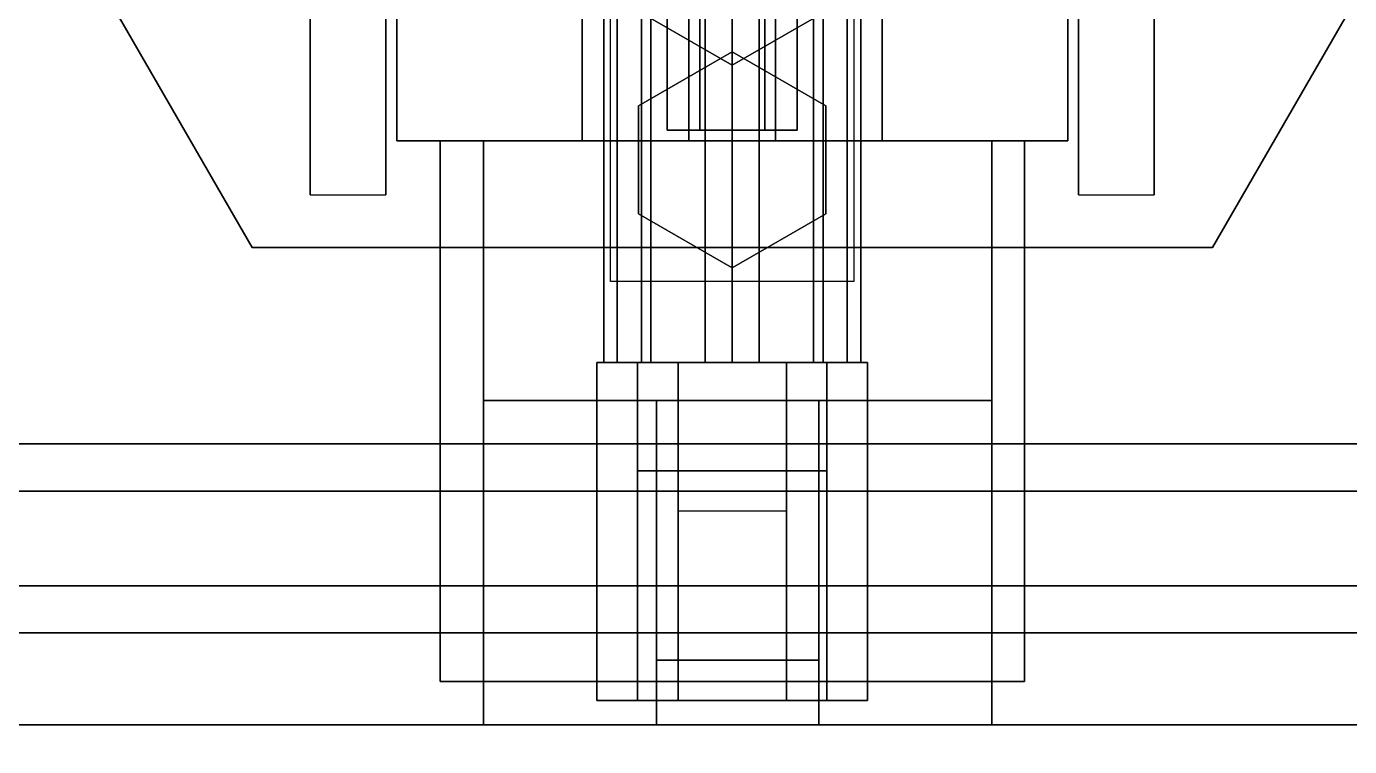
# Model space of a CAD drawing. Header units: millimetres. Extents: x -1.5 to 3, y -8.1 to 12.
# Drawn here: x -0.522 to 0.456, y 3.776 to 4.309 of the extents above; entities that cross this region are included whole.
import ezdxf

# ---------------------------------------------------------------- set-up
doc = ezdxf.new("R2010")
doc.units = ezdxf.units.MM
for name, color, linetype in [('barrel', 1, 'Continuous'), ('gun', 1, 'Continuous'), ('rangefinders', 2, 'Continuous'), ('sleeve', 5, 'Continuous'), ('turret', 2, 'Continuous'), ('wheels', 2, 'Continuous')]:
    doc.layers.add(name, color=color, linetype=linetype)

msp = doc.modelspace()

# ---------------------------------------------------------------- linework, layer by layer
for points in [[(1.08, 6.75, 16.59), (1.08, -6.75, 16.59), (-1.08, -6.75, 16.59), (-1.08, 6.75, 16.59)], [(1.08, 6.75, 0.89), (1.08, -6.75, 0.89), (-1.08, -6.75, 0.89), (-1.08, 6.75, 0.89)], [(1.08, 6.75, -25.61), (1.08, -6.75, -25.61), (-1.08, -6.75, -25.61), (-1.08, 6.75, -25.61)], [(1.3, 6.1, 17.07), (-1.3, 6.1, 17.07), (-1.3, 2.72, 17.07), (1.3, 2.72, 17.07)], [(1.3, 6.1, -25.13), (-1.3, 6.1, -25.13), (-1.3, 2.72, -25.13), (1.3, 2.72, -25.13)], [(-1, 5.34, 2.19), (-1, 3.59, 2.19), (1, 3.59, 2.19), (1, 5.34, 2.19)]]:
    msp.add_3dface(points)
at = {"layer": 'barrel'}
for points in [[(-0.11085, 5.024, -23.538), (0, 5.024, -23.602), (0, 4.224, -23.602), (-0.11085, 4.224, -23.538)], [(-0.11085, 5.024, -23.41), (-0.11085, 5.024, -23.538), (-0.11085, 4.224, -23.538), (-0.11085, 4.224, -23.41)], [(0, 5.024, -23.346), (-0.11085, 5.024, -23.41), (-0.11085, 4.224, -23.41), (0, 4.224, -23.346)], [(0, 5.024, -23.602), (0.11085, 5.024, -23.538), (0.11085, 4.224, -23.538), (0, 4.224, -23.602)], [(0.11085, 5.024, -23.41), (0, 5.024, -23.346), (0, 4.224, -23.346), (0.11085, 4.224, -23.41)], [(0.11085, 5.024, -23.538), (0.11085, 5.024, -23.41), (0.11085, 4.224, -23.41), (0.11085, 4.224, -23.538)], [(-0.032, 4.48, -23.306), (0, 4.48, -23.338), (0, 4.224, -23.338), (-0.032, 4.224, -23.306)], [(0, 4.48, -23.274), (-0.032, 4.48, -23.306), (-0.032, 4.224, -23.306), (0, 4.224, -23.274)], [(0, 4.48, -23.338), (0.032, 4.48, -23.306), (0.032, 4.224, -23.306), (0, 4.224, -23.338)], [(0.032, 4.48, -23.306), (0, 4.48, -23.274), (0, 4.224, -23.274), (0.032, 4.224, -23.306)], [(0.192, 4.224, -23.202), (0.192, 4.224, -23.658), (-0.184, 4.224, -23.658), (-0.184, 4.224, -23.202)], [(-0.184, 4.032, -23.658), (-0.184, 4.224, -23.658), (0.192, 4.224, -23.658), (0.192, 4.032, -23.658)], [(0.192, 4.032, -23.202), (0.192, 4.224, -23.202), (-0.184, 4.224, -23.202), (-0.184, 4.032, -23.202)], [(-0.184, 4.224, -23.202), (-0.184, 4.224, -23.658), (-0.184, 4.032, -23.658), (-0.184, 4.032, -23.202)], [(0.192, 4.032, -23.658), (0.192, 4.224, -23.658), (0.192, 4.224, -23.202), (0.192, 4.032, -23.202)], [(-0.184, 3.792, -23.658), (-0.184, 4.032, -23.658), (-0.056, 4.032, -23.658), (-0.056, 3.792, -23.658)], [(-0.056, 3.792, -23.202), (-0.056, 4.032, -23.202), (-0.184, 4.032, -23.202), (-0.184, 3.792, -23.202)], [(-0.184, 4.032, -23.202), (-0.184, 4.032, -23.658), (-0.184, 3.792, -23.658), (-0.184, 3.792, -23.202)], [(-0.056, 3.84, -23.658), (-0.056, 4.032, -23.658), (0.064, 4.032, -23.658), (0.064, 3.84, -23.658)], [(0.064, 3.84, -23.594), (0.064, 4.032, -23.594), (-0.056, 4.032, -23.594), (-0.056, 3.84, -23.594)], [(-0.056, 4.032, -23.202), (-0.056, 4.032, -23.594), (0.064, 4.032, -23.594), (0.068, 4.032, -23.202)], [(-0.056, 3.792, -23.658), (-0.056, 4.032, -23.658), (-0.056, 4.032, -23.202), (-0.056, 3.792, -23.202)], [(0.064, 4.032, -23.202), (0.064, 4.032, -23.658), (0.064, 3.792, -23.658), (0.064, 3.792, -23.202)], [(0.064, 3.792, -23.658), (0.064, 4.032, -23.658), (0.192, 4.032, -23.658), (0.192, 3.792, -23.658)], [(0.192, 3.792, -23.202), (0.192, 4.032, -23.202), (0.064, 4.032, -23.202), (0.064, 3.792, -23.202)], [(0.192, 3.792, -23.658), (0.192, 4.032, -23.658), (0.192, 4.032, -23.202), (0.192, 3.792, -23.202)], [(-0.056, 3.84, -23.594), (-0.056, 3.84, -23.658), (0.064, 3.84, -23.658), (0.064, 3.84, -23.594)], [(-0.184, 3.792, -23.202), (-0.184, 3.792, -23.658), (-0.056, 3.792, -23.658), (-0.056, 3.792, -23.202)], [(0.064, 3.792, -23.202), (0.064, 3.792, -23.658), (0.192, 3.792, -23.658), (0.192, 3.792, -23.202)]]:
    msp.add_3dface(points, dxfattribs=at)
at = {"layer": 'gun'}
for points in [[(0, 5.06, -12.11), (-0.02, 5.06, -12.13), (-0.02, 4.06, -12.13), (0, 4.06, -12.11)], [(-0.02, 5.06, -12.13), (0, 5.06, -12.15), (0, 4.06, -12.15), (-0.02, 4.06, -12.13)], [(0, 5.06, 18.55), (-0.02, 5.06, 18.53), (-0.02, 4.06, 18.53), (0, 4.06, 18.55)], [(-0.02, 5.06, 18.53), (0, 5.06, 18.51), (0, 4.06, 18.51), (-0.02, 4.06, 18.53)], [(0.02, 5.06, -12.13), (0, 5.06, -12.11), (0, 4.06, -12.11), (0.02, 4.06, -12.13)], [(0, 5.06, -12.15), (0.02, 5.06, -12.13), (0.02, 4.06, -12.13), (0, 4.06, -12.15)], [(0.02, 5.06, 18.53), (0, 5.06, 18.55), (0, 4.06, 18.55), (0.02, 4.06, 18.53)], [(0, 5.06, 18.51), (0.02, 5.06, 18.53), (0.02, 4.06, 18.53), (0, 4.06, 18.51)], [(-0.06718, 5.04, -11.86282), (-0.095, 5.04, -11.93), (-0.095, 4.06, -11.93), (-0.06718, 4.06, -11.86282)], [(-0.095, 5.04, -11.93), (-0.06718, 5.04, -11.99718), (-0.06718, 4.06, -11.99718), (-0.095, 4.06, -11.93)], [(-0.06718, 5.04, 18.79718), (-0.095, 5.04, 18.73), (-0.095, 4.06, 18.73), (-0.06718, 4.06, 18.79718)], [(-0.095, 5.04, 18.73), (-0.06718, 5.04, 18.66282), (-0.06718, 4.06, 18.66282), (-0.095, 4.06, 18.73)], [(0, 5.04, -11.835), (-0.06718, 5.04, -11.86282), (-0.06718, 4.06, -11.86282), (0, 4.06, -11.835)], [(-0.06718, 5.04, -11.99718), (0, 5.04, -12.025), (0, 4.06, -12.025), (-0.06718, 4.06, -11.99718)], [(0, 5.04, 18.825), (-0.06718, 5.04, 18.79718), (-0.06718, 4.06, 18.79718), (0, 4.06, 18.825)], [(-0.06718, 5.04, 18.66282), (0, 5.04, 18.635), (0, 4.06, 18.635), (-0.06718, 4.06, 18.66282)], [(0.06718, 5.04, -11.86282), (0, 5.04, -11.835), (0, 4.06, -11.835), (0.06718, 4.06, -11.86282)], [(0, 5.04, -12.025), (0.06718, 5.04, -11.99718), (0.06718, 4.06, -11.99718), (0, 4.06, -12.025)], [(0.06718, 5.04, 18.79718), (0, 5.04, 18.825), (0, 4.06, 18.825), (0.06718, 4.06, 18.79718)], [(0, 5.04, 18.635), (0.06718, 5.04, 18.66282), (0.06718, 4.06, 18.66282), (0, 4.06, 18.635)], [(0.095, 5.04, -11.93), (0.06718, 5.04, -11.86282), (0.06718, 4.06, -11.86282), (0.095, 4.06, -11.93)], [(0.06718, 5.04, -11.99718), (0.095, 5.04, -11.93), (0.095, 4.06, -11.93), (0.06718, 4.06, -11.99718)], [(0.095, 5.04, 18.73), (0.06718, 5.04, 18.79718), (0.06718, 4.06, 18.79718), (0.095, 4.06, 18.73)], [(0.06718, 5.04, 18.66282), (0.095, 5.04, 18.73), (0.095, 4.06, 18.73), (0.06718, 4.06, 18.66282)], [(-0.1, 4.06, -12.04), (-0.1, 3.81, -12.04), (-0.1, 3.81, -11.83), (-0.1, 4.06, -11.83)], [(-0.1, 4.06, -11.83), (-0.1, 3.81, -11.83), (0.1, 3.81, -11.83), (0.1, 4.06, -11.83)], [(0.1, 4.06, -11.83), (0.1, 4.06, -12.04), (-0.1, 4.06, -12.04), (-0.1, 4.06, -11.83)], [(0.1, 4.06, -12.04), (0.1, 3.81, -12.04), (-0.1, 3.81, -12.04), (-0.1, 4.06, -12.04)], [(-0.1, 4.06, 18.62), (-0.1, 3.81, 18.62), (-0.1, 3.81, 18.83), (-0.1, 4.06, 18.83)], [(-0.1, 4.06, 18.83), (-0.1, 3.81, 18.83), (0.1, 3.81, 18.83), (0.1, 4.06, 18.83)], [(0.1, 4.06, 18.83), (0.1, 4.06, 18.62), (-0.1, 4.06, 18.62), (-0.1, 4.06, 18.83)], [(0.1, 4.06, 18.62), (0.1, 3.81, 18.62), (-0.1, 3.81, 18.62), (-0.1, 4.06, 18.62)], [(0.04, 4.06, -12.15), (0.04, 3.98, -12.15), (-0.04, 3.98, -12.15), (-0.04, 4.06, -12.15)], [(-0.04, 4.06, -12.15), (-0.04, 3.98, -12.15), (-0.04, 3.95, -12.04), (-0.04, 4.06, -12.04)], [(0.04, 4.06, -12.04), (0.04, 4.06, -12.15), (-0.04, 4.06, -12.15), (-0.04, 4.06, -12.04)], [(0.04, 4.06, 18.51), (0.04, 3.98, 18.51), (-0.04, 3.98, 18.51), (-0.04, 4.06, 18.51)], [(-0.04, 4.06, 18.51), (-0.04, 3.98, 18.51), (-0.04, 3.95, 18.62), (-0.04, 4.06, 18.62)], [(0.04, 4.06, 18.62), (0.04, 4.06, 18.51), (-0.04, 4.06, 18.51), (-0.04, 4.06, 18.62)], [(0.04, 3.95, -12.04), (0.04, 3.98, -12.15), (0.04, 4.06, -12.15), (0.04, 4.06, -12.04)], [(0.04, 3.95, 18.62), (0.04, 3.98, 18.51), (0.04, 4.06, 18.51), (0.04, 4.06, 18.62)], [(0.1, 3.81, -11.83), (0.1, 3.81, -12.04), (0.1, 4.06, -12.04), (0.1, 4.06, -11.83)], [(0.1, 3.81, 18.83), (0.1, 3.81, 18.62), (0.1, 4.06, 18.62), (0.1, 4.06, 18.83)], [(-0.04, 3.95, -12.04), (-0.04, 3.98, -12.15), (0.04, 3.98, -12.15), (0.04, 3.95, -12.04)], [(-0.04, 3.95, 18.62), (-0.04, 3.98, 18.51), (0.04, 3.98, 18.51), (0.04, 3.95, 18.62)], [(-0.1, 3.81, -11.83), (-0.1, 3.81, -12.04), (0.1, 3.81, -12.04), (0.1, 3.81, -11.83)], [(-0.1, 3.81, 18.83), (-0.1, 3.81, 18.62), (0.1, 3.81, 18.62), (0.1, 3.81, 18.83)]]:
    msp.add_3dface(points, dxfattribs=at)
at = {"layer": 'rangefinders'}
for points in [[(0.09, 4.12, 3.25), (-0.09, 4.12, 3.25), (-0.09, 4.54, 3.25), (0.09, 4.54, 3.25)], [(0.09, 4.12, 3.04), (-0.09, 4.12, 3.04), (-0.09, 4.54, 3.04), (0.09, 4.54, 3.04)], [(0.1299, 4.505, 2.62), (-0.1299, 4.355, 2.62), (0, 4.28, 2.62), (0.1299, 4.355, 2.62)], [(-0.1299, 4.355, 2.19), (0, 4.28, 2.19), (0, 4.28, 2.62), (-0.1299, 4.355, 2.62)], [(0, 4.28, 2.19), (0.1299, 4.355, 2.19), (0.1299, 4.355, 2.62), (0, 4.28, 2.62)], [(0, 4.29, 2.95), (-0.06928, 4.25, 2.95), (-0.06928, 4.25, 3.36), (0, 4.29, 3.36)], [(0, 4.13, 3.36), (0, 4.29, 3.36), (-0.06928, 4.25, 3.36), (-0.06928, 4.17, 3.36)], [(0, 4.29, 2.95), (0, 4.13, 2.95), (-0.06928, 4.17, 2.95), (-0.06928, 4.25, 2.95)], [(0.06928, 4.25, 2.95), (0, 4.29, 2.95), (0, 4.29, 3.36), (0.06928, 4.25, 3.36)], [(0.06928, 4.17, 3.36), (0.06928, 4.25, 3.36), (0, 4.29, 3.36), (0, 4.13, 3.36)], [(0.06928, 4.25, 2.95), (0.06928, 4.17, 2.95), (0, 4.13, 2.95), (0, 4.29, 2.95)], [(-0.06928, 4.25, 2.95), (-0.06928, 4.17, 2.95), (-0.06928, 4.17, 3.36), (-0.06928, 4.25, 3.36)], [(0.06928, 4.17, 2.95), (0.06928, 4.25, 2.95), (0.06928, 4.25, 3.36), (0.06928, 4.17, 3.36)], [(-0.06928, 4.17, 2.95), (0, 4.13, 2.95), (0, 4.13, 3.36), (-0.06928, 4.17, 3.36)], [(0, 4.13, 2.95), (0.06928, 4.17, 2.95), (0.06928, 4.17, 3.36), (0, 4.13, 3.36)]]:
    msp.add_3dface(points, dxfattribs=at)
at = {"layer": 'sleeve'}
for points in [[(-0.0601, 5.25, -12.0699), (-0.085, 5.25, -12.13), (-0.085, 4.06, -12.13), (-0.0601, 4.06, -12.0699)], [(-0.085, 5.25, -12.13), (-0.0601, 5.25, -12.1901), (-0.0601, 4.06, -12.1901), (-0.085, 4.06, -12.13)], [(-0.0601, 5.25, 18.5901), (-0.085, 5.25, 18.53), (-0.085, 4.06, 18.53), (-0.0601, 4.06, 18.5901)], [(-0.085, 5.25, 18.53), (-0.0601, 5.25, 18.4699), (-0.0601, 4.06, 18.4699), (-0.085, 4.06, 18.53)], [(0, 5.25, -12.045), (-0.0601, 5.25, -12.0699), (-0.0601, 4.06, -12.0699), (0, 4.06, -12.045)], [(-0.0601, 5.25, -12.1901), (0, 5.25, -12.215), (0, 4.06, -12.215), (-0.0601, 4.06, -12.1901)], [(0, 5.25, 18.615), (-0.0601, 5.25, 18.5901), (-0.0601, 4.06, 18.5901), (0, 4.06, 18.615)], [(-0.0601, 5.25, 18.4699), (0, 5.25, 18.445), (0, 4.06, 18.445), (-0.0601, 4.06, 18.4699)], [(0.0601, 5.25, -12.0699), (0, 5.25, -12.045), (0, 4.06, -12.045), (0.0601, 4.06, -12.0699)], [(0, 5.25, -12.215), (0.0601, 5.25, -12.1901), (0.0601, 4.06, -12.1901), (0, 4.06, -12.215)], [(0.0601, 5.25, 18.5901), (0, 5.25, 18.615), (0, 4.06, 18.615), (0.0601, 4.06, 18.5901)], [(0, 5.25, 18.445), (0.0601, 5.25, 18.4699), (0.0601, 4.06, 18.4699), (0, 4.06, 18.445)], [(0.085, 5.25, -12.13), (0.0601, 5.25, -12.0699), (0.0601, 4.06, -12.0699), (0.085, 4.06, -12.13)], [(0.0601, 5.25, -12.1901), (0.085, 5.25, -12.13), (0.085, 4.06, -12.13), (0.0601, 4.06, -12.1901)], [(0.085, 5.25, 18.53), (0.0601, 5.25, 18.5901), (0.0601, 4.06, 18.5901), (0.085, 4.06, 18.53)], [(0.0601, 5.25, 18.4699), (0.085, 5.25, 18.53), (0.085, 4.06, 18.53), (0.0601, 4.06, 18.4699)], [(-0.248, 4.84, -23.306), (-0.248, 4.84, -23.762), (-0.248, 4.224, -23.762), (-0.248, 4.224, -23.306)], [(-0.248, 4.224, -23.762), (-0.248, 4.84, -23.762), (0.248, 4.84, -23.762), (0.248, 4.224, -23.762)], [(0.248, 4.224, -23.306), (0.248, 4.84, -23.306), (-0.248, 4.84, -23.306), (-0.248, 4.224, -23.306)], [(0.248, 4.224, -23.762), (0.248, 4.84, -23.762), (0.248, 4.84, -23.306), (0.248, 4.224, -23.306)], [(-0.048, 4.52, -23.306), (-0.024, 4.52, -23.34757), (-0.024, 4.232, -23.34757), (-0.048, 4.232, -23.306)], [(-0.024, 4.52, -23.26443), (-0.048, 4.52, -23.306), (-0.048, 4.232, -23.306), (-0.024, 4.232, -23.26443)], [(-0.024, 4.52, -23.34757), (0.024, 4.52, -23.34757), (0.024, 4.232, -23.34757), (-0.024, 4.232, -23.34757)], [(0.024, 4.52, -23.26443), (-0.024, 4.52, -23.26443), (-0.024, 4.232, -23.26443), (0.024, 4.232, -23.26443)], [(0.024, 4.52, -23.34757), (0.048, 4.52, -23.306), (0.048, 4.232, -23.306), (0.024, 4.232, -23.34757)], [(0.048, 4.52, -23.306), (0.024, 4.52, -23.26443), (0.024, 4.232, -23.26443), (0.048, 4.232, -23.306)], [(0.048, 4.232, -23.306), (-0.048, 4.232, -23.306), (-0.024, 4.232, -23.34757), (0.024, 4.232, -23.34757)], [(0.024, 4.232, -23.26443), (-0.024, 4.232, -23.26443), (-0.048, 4.232, -23.306), (0.048, 4.232, -23.306)], [(-0.248, 4.224, -23.306), (-0.248, 4.224, -23.762), (0.248, 4.224, -23.762), (0.248, 4.224, -23.306)], [(0.216, 4.224, -23.658), (0.216, 4.224, -23.794), (-0.216, 4.224, -23.794), (-0.216, 4.224, -23.658)], [(-0.216, 4.224, -23.658), (-0.216, 4.224, -23.794), (-0.216, 3.824, -23.794), (-0.216, 3.824, -23.658)], [(-0.216, 3.824, -23.794), (-0.216, 4.224, -23.794), (0.216, 4.224, -23.794), (0.216, 3.824, -23.794)], [(0.216, 3.824, -23.658), (0.216, 4.224, -23.658), (-0.216, 4.224, -23.658), (-0.216, 3.824, -23.658)], [(0.216, 3.824, -23.794), (0.216, 4.224, -23.794), (0.216, 4.224, -23.658), (0.216, 3.824, -23.658)], [(0.085, 4.06, -12.13), (-0.0601, 4.06, -12.0699), (-0.085, 4.06, -12.13), (0.0601, 4.06, -12.1901)], [(0.0601, 4.06, -12.1901), (-0.085, 4.06, -12.13), (-0.0601, 4.06, -12.1901), (0, 4.06, -12.215)], [(0.085, 4.06, 18.53), (-0.0601, 4.06, 18.5901), (-0.085, 4.06, 18.53), (0.0601, 4.06, 18.4699)], [(0.0601, 4.06, 18.4699), (-0.085, 4.06, 18.53), (-0.0601, 4.06, 18.4699), (0, 4.06, 18.445)], [(-0.07, 4.06, -12.04), (-0.07, 3.81, -12.04), (-0.04, 3.81, -12.04), (-0.04, 4.06, -12.04)], [(-0.04, 4.06, -12.18), (-0.04, 3.98, -12.18), (-0.07, 3.98, -12.18), (-0.07, 4.06, -12.18)], [(-0.07, 4.06, -12.18), (-0.07, 3.98, -12.18), (-0.07, 3.98, -12.04), (-0.07, 4.06, -12.04)], [(-0.04, 4.06, -12.04), (-0.04, 4.06, -12.18), (-0.07, 4.06, -12.18), (-0.07, 4.06, -12.04)], [(-0.04, 4.06, 18.48), (-0.04, 3.98, 18.48), (-0.07, 3.98, 18.48), (-0.07, 4.06, 18.48)], [(-0.04, 4.06, 18.62), (-0.04, 4.06, 18.48), (-0.07, 4.06, 18.48), (-0.07, 4.06, 18.62)], [(-0.07, 4.06, 18.48), (-0.07, 3.98, 18.48), (-0.07, 3.98, 18.62), (-0.07, 4.06, 18.62)], [(-0.07, 4.06, 18.62), (-0.07, 3.81, 18.62), (-0.04, 3.81, 18.62), (-0.04, 4.06, 18.62)], [(0.0601, 4.06, -12.0699), (0, 4.06, -12.045), (-0.0601, 4.06, -12.0699), (0.085, 4.06, -12.13)], [(0.0601, 4.06, 18.5901), (0, 4.06, 18.615), (-0.0601, 4.06, 18.5901), (0.085, 4.06, 18.53)], [(-0.04, 3.98, -12.04), (-0.04, 3.98, -12.18), (-0.04, 4.06, -12.18), (-0.04, 4.06, -12.04)], [(-0.04, 3.98, 18.62), (-0.04, 3.98, 18.48), (-0.04, 4.06, 18.48), (-0.04, 4.06, 18.62)], [(0.04, 4.06, -12.04), (0.04, 3.81, -12.04), (0.07, 3.81, -12.04), (0.07, 4.06, -12.04)], [(0.04, 4.06, -12.18), (0.04, 3.98, -12.18), (0.04, 3.98, -12.04), (0.04, 4.06, -12.04)], [(0.07, 4.06, -12.04), (0.07, 4.06, -12.18), (0.04, 4.06, -12.18), (0.04, 4.06, -12.04)], [(0.07, 4.06, -12.18), (0.07, 3.98, -12.18), (0.04, 3.98, -12.18), (0.04, 4.06, -12.18)], [(0.04, 4.06, 18.62), (0.04, 3.81, 18.62), (0.07, 3.81, 18.62), (0.07, 4.06, 18.62)], [(0.04, 4.06, 18.48), (0.04, 3.98, 18.48), (0.04, 3.98, 18.62), (0.04, 4.06, 18.62)], [(0.07, 4.06, 18.62), (0.07, 4.06, 18.48), (0.04, 4.06, 18.48), (0.04, 4.06, 18.62)], [(0.07, 4.06, 18.48), (0.07, 3.98, 18.48), (0.04, 3.98, 18.48), (0.04, 4.06, 18.48)], [(0.07, 3.98, -12.04), (0.07, 3.98, -12.18), (0.07, 4.06, -12.18), (0.07, 4.06, -12.04)], [(0.07, 3.98, 18.62), (0.07, 3.98, 18.48), (0.07, 4.06, 18.48), (0.07, 4.06, 18.62)], [(-0.07, 3.98, -12.12), (-0.07, 3.81, -12.12), (-0.07, 3.81, -12.04), (-0.07, 3.98, -12.04)], [(-0.04, 3.98, -12.12), (-0.04, 3.81, -12.12), (-0.07, 3.81, -12.12), (-0.07, 3.98, -12.12)], [(-0.07, 3.98, -12.12), (-0.07, 3.98, -12.18), (-0.04, 3.98, -12.18), (-0.04, 3.98, -12.12)], [(-0.04, 3.98, 18.54), (-0.04, 3.81, 18.54), (-0.07, 3.81, 18.54), (-0.07, 3.98, 18.54)], [(-0.07, 3.98, 18.54), (-0.07, 3.81, 18.54), (-0.07, 3.81, 18.62), (-0.07, 3.98, 18.62)], [(-0.07, 3.98, 18.54), (-0.07, 3.98, 18.48), (-0.04, 3.98, 18.48), (-0.04, 3.98, 18.54)], [(-0.04, 3.81, -12.04), (-0.04, 3.81, -12.12), (-0.04, 3.98, -12.12), (-0.04, 3.98, -12.04)], [(-0.04, 3.81, 18.62), (-0.04, 3.81, 18.54), (-0.04, 3.98, 18.54), (-0.04, 3.98, 18.62)], [(0.04, 3.98, -12.12), (0.04, 3.98, -12.18), (0.07, 3.98, -12.18), (0.07, 3.98, -12.12)], [(0.04, 3.98, -12.12), (0.04, 3.81, -12.12), (0.04, 3.81, -12.04), (0.04, 3.98, -12.04)], [(0.07, 3.98, -12.12), (0.07, 3.81, -12.12), (0.04, 3.81, -12.12), (0.04, 3.98, -12.12)], [(0.04, 3.98, 18.54), (0.04, 3.98, 18.48), (0.07, 3.98, 18.48), (0.07, 3.98, 18.54)], [(0.04, 3.98, 18.54), (0.04, 3.81, 18.54), (0.04, 3.81, 18.62), (0.04, 3.98, 18.62)], [(0.07, 3.98, 18.54), (0.07, 3.81, 18.54), (0.04, 3.81, 18.54), (0.04, 3.98, 18.54)], [(0.07, 3.81, -12.04), (0.07, 3.81, -12.12), (0.07, 3.98, -12.12), (0.07, 3.98, -12.04)], [(0.07, 3.81, 18.62), (0.07, 3.81, 18.54), (0.07, 3.98, 18.54), (0.07, 3.98, 18.62)], [(-0.216, 3.824, -23.658), (-0.216, 3.824, -23.794), (0.216, 3.824, -23.794), (0.216, 3.824, -23.658)], [(-0.07, 3.81, -12.04), (-0.07, 3.81, -12.12), (-0.04, 3.81, -12.12), (-0.04, 3.81, -12.04)], [(-0.07, 3.81, 18.62), (-0.07, 3.81, 18.54), (-0.04, 3.81, 18.54), (-0.04, 3.81, 18.62)], [(0.04, 3.81, -12.04), (0.04, 3.81, -12.12), (0.07, 3.81, -12.12), (0.07, 3.81, -12.04)], [(0.04, 3.81, 18.62), (0.04, 3.81, 18.54), (0.07, 3.81, 18.54), (0.07, 3.81, 18.62)]]:
    msp.add_3dface(points, dxfattribs=at)
at = {"layer": 'turret'}
for points in [[(-0.312, 5.08, -24.194), (-0.312, 5.104, -24.97), (-0.312, 4.184, -24.97), (-0.312, 4.664, -24.018)], [(-0.256, 4.184, -24.97), (-0.256, 5.104, -24.97), (-0.256, 5.08, -24.194), (-0.256, 4.664, -24.018)], [(0.256, 5.08, -24.194), (0.256, 5.104, -24.97), (0.256, 4.184, -24.97), (0.256, 4.664, -24.018)], [(0.312, 4.184, -24.97), (0.312, 5.104, -24.97), (0.312, 5.08, -24.194), (0.312, 4.664, -24.018)], [(-1.024, 3.792, -24.97), (-1.024, 4.76, -24.97), (1.024, 4.76, -24.97), (1.024, 3.792, -24.97)], [(1.024, 3.792, -24.97), (1.024, 4.76, -24.97), (-1.024, 4.76, -24.97), (-1.024, 3.792, -24.97)], [(-0.71, 4.76, -25.13), (-0.355, 4.14512, -25.13), (-0.355, 4.14512, -24.97), (-0.71, 4.76, -24.97)], [(0.355, 4.14512, -25.13), (0.71, 4.76, -25.13), (0.71, 4.76, -24.97), (0.355, 4.14512, -24.97)], [(-0.312, 4.664, -24.018), (-0.312, 4.184, -24.97), (-0.256, 4.184, -24.97), (-0.256, 4.664, -24.018)], [(0.256, 4.664, -24.018), (0.256, 4.184, -24.97), (0.312, 4.184, -24.97), (0.312, 4.664, -24.018)], [(-1.024, 3.664, -22.986), (-1.024, 4.52, -23.08597), (1.024, 4.52, -23.08597), (1.024, 3.664, -22.986)], [(1.024, 3.664, -22.986), (1.024, 4.52, -23.08597), (-1.024, 4.52, -23.08597), (-1.024, 3.664, -22.986)], [(-0.355, 4.14512, -25.13), (0.355, 4.14512, -25.13), (0.355, 4.14512, -24.97), (-0.355, 4.14512, -24.97)]]:
    msp.add_3dface(points, dxfattribs=at)
at = {"layer": 'wheels'}
for points in [[(0.71, 4, 16.23), (0.71, 3.965, 16.16938), (-0.71, 3.965, 16.16938), (-0.71, 4, 16.23)], [(0.71, 3.965, 16.29062), (0.71, 4, 16.23), (-0.71, 4, 16.23), (-0.71, 3.965, 16.29062)], [(0.71, 3.965, 0.59062), (0.71, 4, 0.53), (-0.71, 4, 0.53), (-0.71, 3.965, 0.59062)], [(0.71, 4, 0.53), (0.71, 3.965, 0.46938), (-0.71, 3.965, 0.46938), (-0.71, 4, 0.53)], [(0.71, 3.965, -25.90938), (0.71, 4, -25.97), (-0.71, 4, -25.97), (-0.71, 3.965, -25.90938)], [(0.71, 4, -25.97), (0.71, 3.965, -26.03062), (-0.71, 3.965, -26.03062), (-0.71, 4, -25.97)], [(0.71, 3.965, 16.16938), (0.71, 3.895, 16.16938), (-0.71, 3.895, 16.16938), (-0.71, 3.965, 16.16938)], [(0.71, 3.895, 16.29062), (0.71, 3.965, 16.29062), (-0.71, 3.965, 16.29062), (-0.71, 3.895, 16.29062)], [(0.71, 3.895, 0.59062), (0.71, 3.965, 0.59062), (-0.71, 3.965, 0.59062), (-0.71, 3.895, 0.59062)], [(0.71, 3.965, 0.46938), (0.71, 3.895, 0.46938), (-0.71, 3.895, 0.46938), (-0.71, 3.965, 0.46938)], [(0.71, 3.895, -25.90938), (0.71, 3.965, -25.90938), (-0.71, 3.965, -25.90938), (-0.71, 3.895, -25.90938)], [(0.71, 3.965, -26.03062), (0.71, 3.895, -26.03062), (-0.71, 3.895, -26.03062), (-0.71, 3.965, -26.03062)], [(0.71, 3.895, 16.16938), (0.71, 3.86, 16.23), (-0.71, 3.86, 16.23), (-0.71, 3.895, 16.16938)], [(0.71, 3.86, 16.23), (0.71, 3.895, 16.29062), (-0.71, 3.895, 16.29062), (-0.71, 3.86, 16.23)], [(0.71, 3.86, 0.53), (0.71, 3.895, 0.59062), (-0.71, 3.895, 0.59062), (-0.71, 3.86, 0.53)], [(0.71, 3.895, 0.46938), (0.71, 3.86, 0.53), (-0.71, 3.86, 0.53), (-0.71, 3.895, 0.46938)], [(0.71, 3.86, -25.97), (0.71, 3.895, -25.90938), (-0.71, 3.895, -25.90938), (-0.71, 3.86, -25.97)], [(0.71, 3.895, -26.03062), (0.71, 3.86, -25.97), (-0.71, 3.86, -25.97), (-0.71, 3.895, -26.03062)]]:
    msp.add_3dface(points, dxfattribs=at)

doc.saveas('drawing.dxf')
